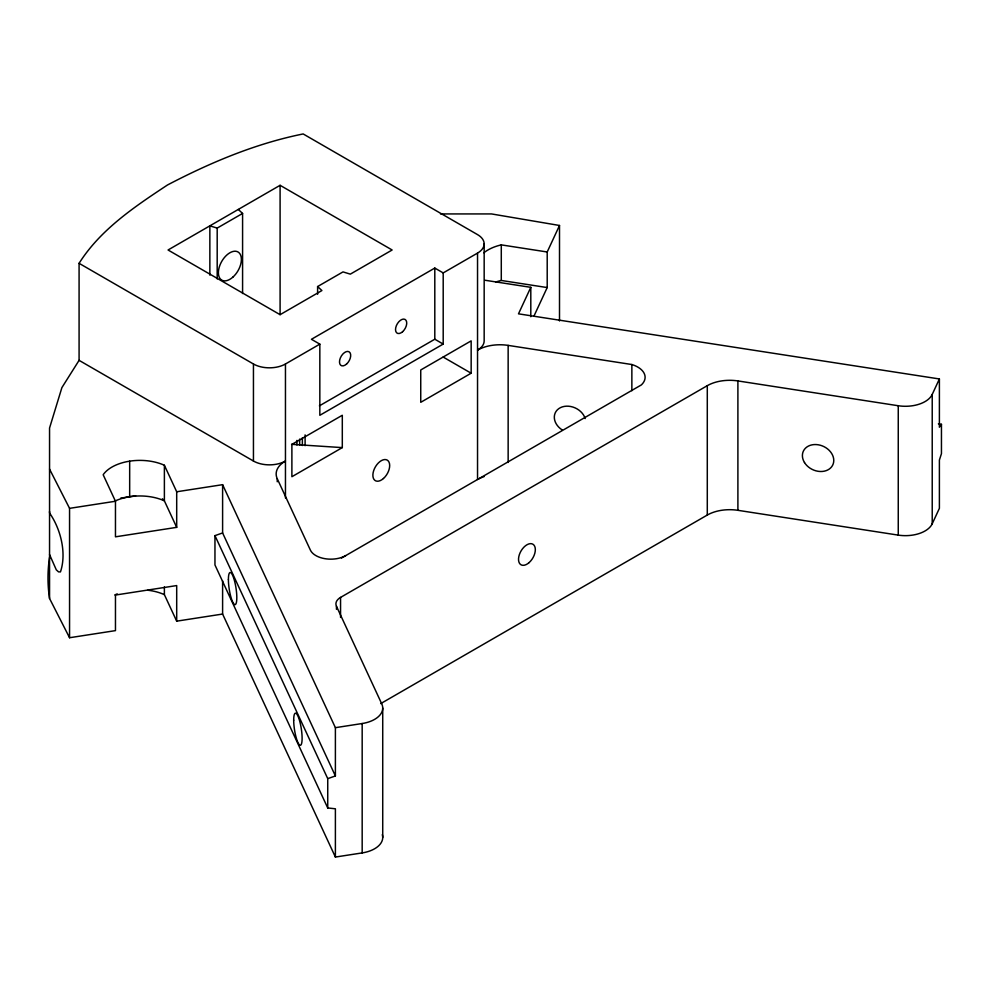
<?xml version="1.0" encoding="UTF-8"?>
<svg xmlns="http://www.w3.org/2000/svg" width="991" height="991" viewBox="0 0 991 991"><rect width="100%" height="100%" fill="white"/><g stroke="black" fill="none" stroke-linecap="round" stroke-linejoin="round"><path stroke-width="1.49" d="M49.55 512.57L49.55 511.43M382.303 834.67A27.736 16.005 0 0 1 362.173 852.917L335.392 857.054L222.603 614.048L176.695 621.159L176.695 585.57L115.464 595.046L115.464 630.623L69.556 637.733L49.55 598.477L49.55 428.038L61.9 387.605L79.082 360.352L79.082 263.321C100.413 229.516 134.714 206.648 167.491 184.983C210.389 162.561 255.554 143.522 303.172 133.946L477.538 234.619A22.632 13.069 0 0 1 477.538 253.089L477.538 479.508M222.603 614.048L222.603 580.862M285.458 497.99L285.458 461.026A22.632 13.069 0 0 1 253.448 461.026L253.448 363.994L79.082 263.321M477.538 253.089L443.2 272.909L443.2 344.075L319.833 415.303L319.833 344.137L285.458 363.994L285.458 461.026A31.687 18.296 0 0 0 277.245 478.703L277.245 481.775M342.304 447.61L342.304 415.266L291.887 444.377L291.887 476.721L342.304 447.61L291.577 444.315M484.165 243.848L484.165 340.892A22.632 13.069 0 0 1 477.538 350.12A31.687 18.296 0 0 1 508.148 345.388L631.862 364.527A25.085 14.481 0 0 1 641.338 384.929L341.474 558.057M938.403 423.838L941.45 424.321L941.45 453.643L939.394 460.059L939.394 508.333L932.221 523.793A27.736 16.005 0 0 1 898.255 535.115L737.899 510.315A31.687 18.296 0 0 0 707.289 515.047L380.705 703.61M484.884 280.23L530.804 287.328L518.491 313.837L939.394 378.958L939.394 427.22L941.45 424.321M533.951 316.117L547.205 287.563L547.205 251.987L559.506 225.477L491.524 213.932L440.512 213.932M932.221 523.793L932.221 394.418L939.394 378.958M280.094 185.305L168.049 249.992L280.094 314.68L321.902 290.549L317.603 286.56L342.997 271.906L350.331 274.135L392.139 249.992L280.094 185.305L280.094 314.692M209.857 275.151L209.857 225.861L217.19 228.091L242.584 213.437L238.286 209.448M443.2 272.909L434.801 268.065L311.434 339.294L319.833 344.137M319.387 405.852L434.801 339.219L443.2 344.075M471.159 373.211L420.741 402.321L420.741 369.977L471.159 340.867L471.159 373.211L443.138 357.045M336.457 609.316L336.457 606.244A15.831 9.142 0 0 1 340.557 597.412L707.289 385.672A31.687 18.296 0 0 1 737.899 380.928L898.255 405.74A27.736 16.005 0 0 0 932.221 394.418M335.392 857.054L335.392 808.792L327.736 807.962L214.96 564.957L214.96 535.635L222.603 532.947L222.603 484.673L176.695 491.771L164.382 465.262A39.615 22.867 0 0 0 103.163 474.739L115.464 501.248L115.464 536.825L176.695 527.348L176.695 491.771M327.736 807.962L327.736 778.641L335.392 775.953L335.392 727.679L222.603 484.673M120.691 498.139L135.631 495.822M49.55 469.102L69.556 508.346L115.464 501.248M335.392 727.679L362.173 723.529A27.736 16.005 0 0 0 381.783 703.932L336.457 606.244M483.856 252.779A39.615 22.867 0 0 1 501.285 244.876L547.205 251.987M495.81 282.026A39.615 22.867 0 0 1 501.285 280.465L547.205 287.563M79.082 360.352L253.448 461.026M49.55 513.016C60.748 529.033 66.793 553.201 60.463 571.906L58.543 571.881L56.301 569.85L49.55 554.551M162.4 498.783L164.382 500.839L176.695 527.348M277.245 478.703L310.394 550.116A21.133 12.202 0 0 0 345.748 555.592M222.603 532.947L335.392 775.953M214.96 535.635L327.736 778.641M164.382 586.907L164.382 594.65L176.695 621.159M898.255 405.74L898.255 535.115M737.899 380.928L737.899 510.315M707.289 385.672L707.289 515.047M631.862 364.527L631.862 390.714M559.506 225.477L559.506 320.973M530.804 287.328L530.804 316.724M508.148 345.388L508.148 462.45M501.285 244.876L501.285 280.465M434.801 268.065L434.801 339.219M382.724 708.07L382.724 837.445M362.173 723.529L362.173 852.917M340.557 597.412L340.557 617.43M317.603 286.56L317.603 294.265M305.104 434.888L305.104 445.677M302.366 437.799L302.366 445.504M299.654 439.112L299.654 445.281M296.941 440.388L296.941 445.009M242.584 213.437L242.584 293.522M217.19 228.091L217.19 278.917M164.382 465.262L164.382 500.839A39.615 22.867 0 0 0 114.807 501.149M129.672 461.162L129.672 496.739M69.556 508.346L69.556 637.733M562.157 429.921A16.24 12.809 24.9 0 1 560.448 407.648A16.24 12.809 24.9 0 1 585.161 418.561M285.458 363.994A22.632 13.069 0 0 1 253.448 363.994M478.727 478.851A31.687 18.296 0 0 1 484.103 476.597M114.807 594.947A39.615 22.867 0 0 1 117.248 593.882M147.87 590.227A39.615 22.867 0 0 1 164.382 594.65M49.55 598.477A407.97 235.536 0 0 1 49.55 557.425M346.553 364.069A7.928 4.571 -60 0 0 349.067 351.793A7.928 4.571 -60 0 0 339.69 360.105A7.928 4.571 -60 0 0 346.553 364.069M402.581 331.725A7.928 4.571 -60 0 0 405.084 319.449A7.928 4.571 -60 0 0 395.719 327.761A7.928 4.571 -60 0 0 402.581 331.725M232.86 277.146A16.24 9.377 -60 0 0 238.013 251.974A16.24 9.377 -60 0 0 218.788 269.019A16.24 9.377 -60 0 0 232.86 277.146M529.107 562.603A11.88 6.863 -60 0 0 532.873 544.195A11.88 6.863 -60 0 0 518.813 556.657A11.88 6.863 -60 0 0 529.107 562.603M383.455 478.504A11.88 6.863 -60 0 0 387.221 460.097A11.88 6.863 -60 0 0 373.161 472.558A11.88 6.863 -60 0 0 383.455 478.504M293.695 720.184A16.24 3.431 81.2 0 0 300 745.257A16.24 3.431 81.2 0 0 300 722.278A16.24 3.431 81.2 0 0 293.695 720.184M804.494 462.549A16.24 12.809 24.9 0 0 831.672 466.761A16.24 12.809 24.9 0 0 818.083 444.761A16.24 12.809 24.9 0 0 804.494 462.549M228.401 579.512A16.24 3.431 81.2 0 0 234.706 604.584A16.24 3.431 81.2 0 0 234.706 581.606A16.24 3.431 81.2 0 0 228.401 579.512"/></g></svg>
